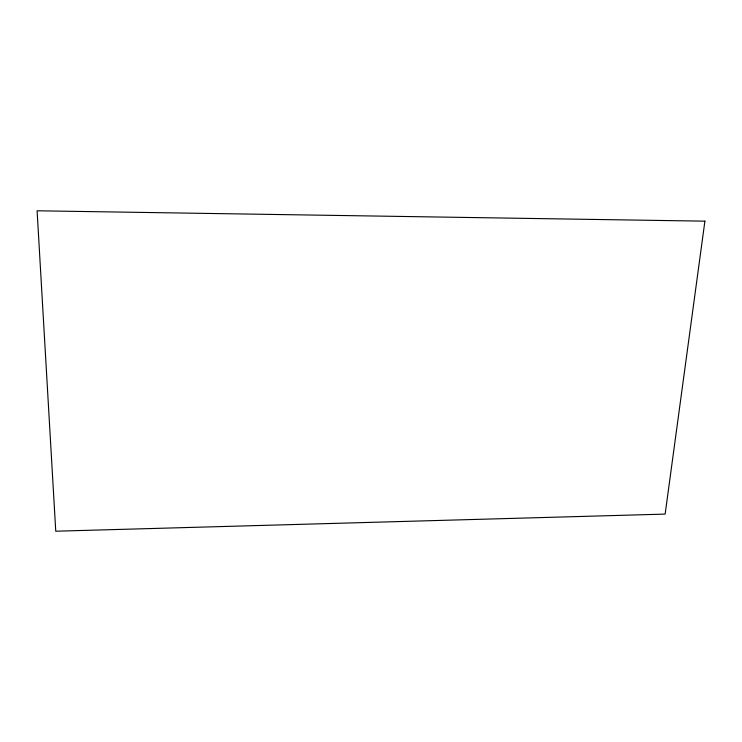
<?xml version="1.0" encoding="UTF-8"?>
<svg xmlns="http://www.w3.org/2000/svg" width="742" height="742" viewBox="0 0 742 742"><rect width="100%" height="100%" fill="white"/><g stroke="black" fill="none" stroke-linecap="round" stroke-linejoin="round"><path stroke-width="1.11" d="M704.9 221.162L665.138 514.095L55.752 531.216L37.1 210.784L704.9 221.162"/></g></svg>
